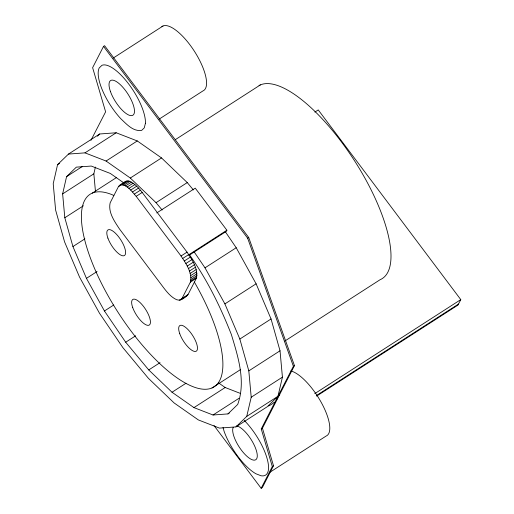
<?xml version="1.0" encoding="UTF-8"?>
<svg xmlns="http://www.w3.org/2000/svg" width="514" height="514" viewBox="0 0 514 514"><rect width="100%" height="100%" fill="white"/><g stroke="black" fill="none" stroke-linecap="round" stroke-linejoin="round"><path stroke-width="0.77" d="M180.472 299.97L182.014 298.467L190.366 282.147C192.532 272.658 186.004 263.56 181.031 256.004L136.191 196.329C132.413 192.358 124.651 180.722 118.503 186.511L110.15 202.831C107.985 212.327 114.513 221.418 119.486 228.974L164.326 288.65C167.737 292.993 171.535 297.426 176.681 299.72C181.012 301.493 185.104 297.323 188.021 294.606L196.374 278.28C198.532 268.79 192.011 259.692 187.038 252.136L142.198 192.461C139.153 188.522 135.754 184.693 131.417 182.136C127.035 178.808 122.737 183.235 119.164 185.599M193.367 189.936L187.257 182.586L161.524 157.933L137.283 140.945L116.196 132.773L99.697 133.981L68.484 154.071L57.562 164.653L53.218 183.729L55.615 210.085L64.591 241.921L79.535 277.072L99.427 313.135L122.91 347.663L148.385 378.291L174.117 402.944L198.359 419.932L219.446 428.104L235.945 426.896L267.158 406.805L277.952 396.307L293.391 366.302L294.464 365.615L248.712 237.494L104.586 45.695L103.52 46.389L92.623 67.675L105.614 111.827L90.939 140.361M229.289 413.057L227.965 413.911L213.034 415.004L193.958 407.608L172.029 392.24L148.745 369.932L125.692 342.221L104.445 310.983L86.448 278.35L72.93 246.553L64.809 217.75L62.637 193.9L66.569 176.643L76.329 167.146L91.261 166.054L110.337 173.449L123.88 182.939M95.443 191.298L93.85 173.809L95.392 167.056M235.945 426.896L246.733 416.404L251.211 397.238L248.815 370.883L239.839 339.047L224.894 303.902L205.002 267.833L194.163 251.899M225.376 231.808L236.215 247.742L256.107 283.805L271.051 318.956L280.027 350.792L282.424 377.147L277.952 396.307L261.24 428.959L272.298 466.532L261.163 488.3L214.004 425.541M156.776 212.931L195.249 188.15L226.892 230.233L226.333 231.319L189.203 255.233M261.24 428.959L262.442 428.181L294.464 365.615M262.442 428.181L273.499 465.761L262.358 487.529L261.163 488.3M314.876 112.091L318.243 109.925L460.782 299.611L458 305.053L316.579 396.114M227.965 413.911L237.725 404.415C246.052 381.298 238.117 356.934 231.364 334.505C220.288 306.395 206.846 279.07 189.223 254.456M97.397 136.21L99.697 133.981M125.165 181.731L126.046 181.146M113.112 58.127L163.034 25.989M57.562 164.653L59.553 163.375M68.484 154.071L84.983 152.864L116.196 132.773M66.569 176.643L82.51 166.382M159.089 119.158L202.94 90.927A38.171 13.492 57.2 0 0 194.478 51.381A38.171 13.492 57.2 0 0 161.833 26.728M84.983 152.864L106.07 161.036L137.283 140.945M62.637 193.9L93.85 173.809M92.289 193.129L116.594 177.478M175.332 139.66L260.399 84.887M64.809 217.75L83.403 205.78M106.07 161.036L130.305 178.03L161.524 157.933M118.503 186.511L119.839 185.65M121.131 184.757L127.131 180.889M122.403 184.834L128.404 180.973M123.835 185.258L129.843 181.391M125.416 186.004L131.417 182.136M127.106 187.07L133.107 183.202M128.873 188.432L134.88 184.565M130.704 190.071L136.705 186.203M132.554 191.953L138.555 188.085M134.392 194.054L140.399 190.186M136.191 196.329L142.198 192.461M72.93 246.553L84.881 238.856M130.305 178.03L156.038 202.677L187.257 182.586M86.448 278.35L97.075 271.514M181.031 256.004L187.038 252.136M182.759 258.42L188.767 254.552M188.407 255.015L226.892 230.233M104.445 310.983L113.748 304.995M184.391 260.932L190.392 257.071M185.888 263.502L191.889 259.641M187.231 266.085L193.232 262.224M188.394 268.636L194.401 264.768M189.364 271.109L195.371 267.241M190.122 273.461L196.123 269.593M293.391 366.302L247.645 238.181L248.712 237.494M190.649 275.658L196.65 271.79M205.002 267.833L236.215 247.742M190.938 277.656L196.946 273.789M190.99 279.423L196.99 275.555M190.797 280.927L196.804 277.059M190.366 282.147L196.374 278.28M179.386 300.227L188.021 294.606M181.352 299.379L187.359 295.518M125.692 342.221L135.657 335.809M224.894 303.902L256.107 283.805M148.745 369.932L160.034 362.666M239.839 339.047L271.051 318.956M172.029 392.24L185.978 383.258M211.999 387.948L240.353 369.688M284.91 341L380.109 279.706A114.506 40.477 57.2 0 0 356.793 164.345A114.506 40.477 57.2 0 0 259.043 85.555M248.815 370.883L280.027 350.792M193.958 407.608L225.171 387.517L240.578 393.486M213.034 415.004L238.939 398.331M251.211 397.238L282.424 377.147M246.733 416.404L279.153 395.536A160.31 56.669 57.2 0 0 279.738 394.322M314.741 393.647L460.782 299.611M316.495 395.497L458.514 304.05M272.298 466.532L273.499 465.761M269.503 472.507L326.172 436.02A38.171 13.492 57.2 0 0 321.603 403.066A38.171 13.492 57.2 0 0 290.847 370.941M218.72 382.994L225.171 387.517M156.038 202.677L162.154 210.027M103.52 46.389L247.645 238.181M223.025 427.494L224.13 431.413A38.171 13.492 57.2 0 0 255.978 473.792L261.003 475.739A38.171 13.492 57.2 0 0 266.779 457.441A38.171 13.492 57.2 0 0 244.195 420.336M236.62 425.9A19.911 7.035 57.2 0 1 256.313 450.399A19.911 7.035 57.2 0 1 245.583 454.999A19.911 7.035 57.2 0 1 233.234 427.352M277.868 397.772A160.31 56.669 57.2 0 1 276.423 399.815M274.238 402.192A160.31 56.669 57.2 0 1 268.359 406.034M194.324 281.987A114.506 40.477 57.2 0 1 203.454 389.22A114.506 40.477 57.2 0 1 97.705 275.53A114.506 40.477 57.2 0 1 113.825 195.436M145.436 123.231L144.267 127.857L141.697 130.357C133.087 131.79 126.547 124.047 120.854 118.785A38.171 13.492 57.2 0 1 99.228 67.919L101.926 65.329A38.171 13.492 57.2 0 1 128.841 84.2A38.171 13.492 57.2 0 1 145.436 123.231M110.491 91.64A20.611 7.286 57.2 0 0 132.522 115.419A20.611 7.286 57.2 0 0 122.229 86.603A20.611 7.286 57.2 0 0 110.491 91.64M107.895 238.104A15.227 5.384 57.2 0 0 124.17 255.67A15.227 5.384 57.2 0 0 116.569 234.384A15.227 5.384 57.2 0 0 107.895 238.104M179.759 333.74A15.227 5.384 57.2 0 0 196.033 351.306A15.227 5.384 57.2 0 0 188.432 330.02A15.227 5.384 57.2 0 0 179.759 333.74M132.721 307.623A15.227 5.384 57.2 0 0 148.996 325.195A15.227 5.384 57.2 0 0 141.395 303.909A15.227 5.384 57.2 0 0 132.721 307.623"/></g></svg>
